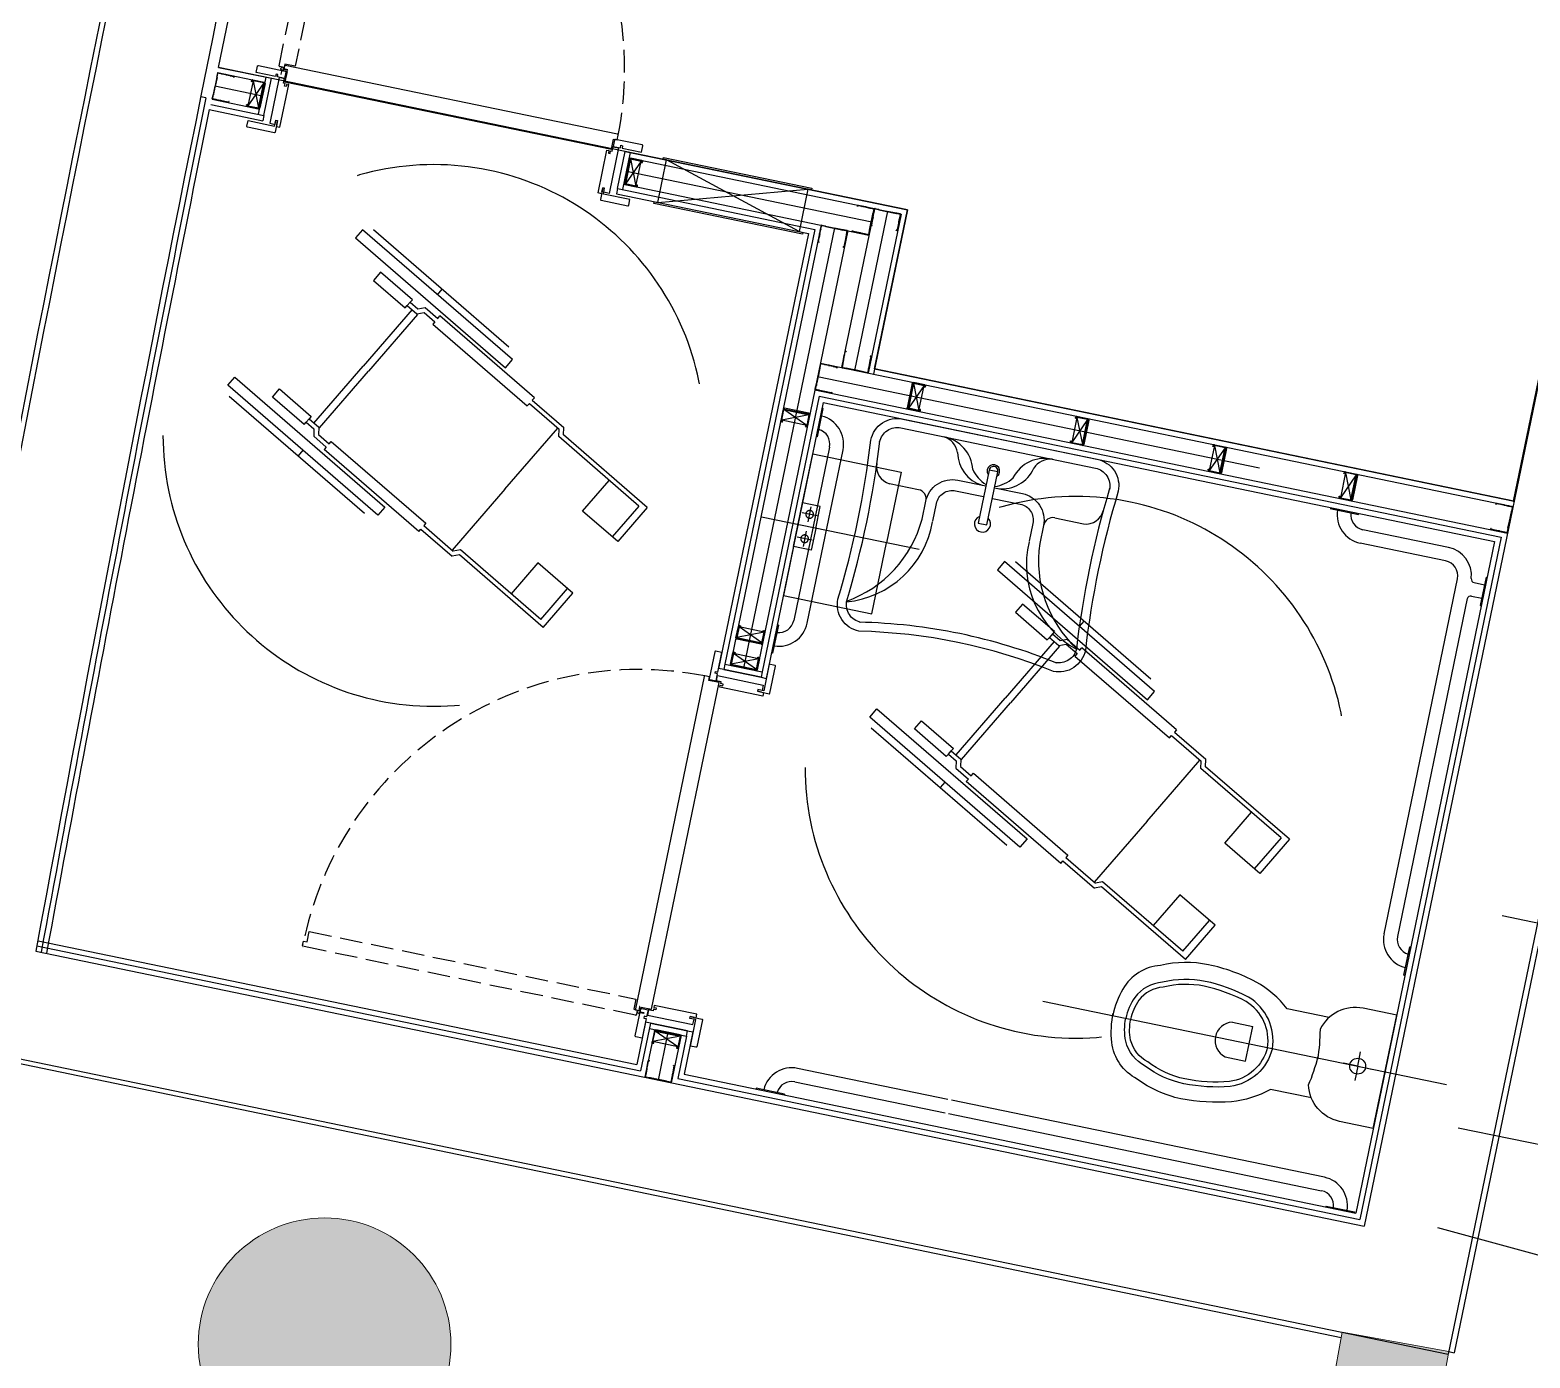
# Model space of a CAD drawing. Header units: centimetres. Extents: x 139057 to 200038, y 34824 to 80516.
# Drawn here: x 171740.8 to 172156.4, y 65912.9 to 66280.7 of the extents above; entities that cross this region are included whole.
import ezdxf

# ---------------------------------------------------------------- set-up
doc = ezdxf.new("R2010")
doc.units = ezdxf.units.CM
doc.header["$LTSCALE"] = 100
for name, pattern in [('DASHDOT', [2.35, 1.25, -0.5, 0.1, -0.5]), ('HIDDEN', [0.5, 0.25, -0.25]), ('HIDDEN2', [0.175, 0.125, -0.05]), ('HIDDENX2', [19.05, 12.7, -6.35])]:
    doc.linetypes.add(name, pattern=pattern)
doc.layers.get('0').update_dxf_attribs({"lineweight": 0})
for name, color, linetype in [('0.05', 57, 'Continuous'), ('A-20-VVF-REI120', 10, 'HIDDENX2'), ('A-FIN-INT', 8, 'Continuous'), ('A-FIN-LEGNO', 26, 'Continuous'), ('A-FIN-PIASTR-F01', 13, 'Continuous'), ('A-MCLS5-30', 2, 'Continuous'), ('A-MCTG3-9', 1, 'Continuous'), ('A-MONTANTI CARTONGESSO', 251, 'Continuous'), ('A-PAV-PIASTR', 13, 'Continuous'), ('A-PORTE LEGNO', 1, 'Continuous'), ('A-SANITARI', 6, 'Continuous'), ('A-TRACCIAMENTO CARTONGESSI', 10, 'HIDDEN')]:
    doc.layers.add(name, color=color, linetype=linetype)
doc.layers.add('410_STRUTTURE_001-AM_0', color=7, linetype='Continuous', lineweight=0)
doc.layers.add('A-FIN-CTG-LASTRA IDRO', color=7, linetype='Continuous', true_color=0x48a43f)

# ---------------------------------------------------------------- blocks, each defined once
blk = doc.blocks.new('A$C20E745D7-flat-1')
at = {"layer": 'A-PORTE LEGNO'}
for p, q in [((-148.2, 963.9), (-148.2, 963.9)), ((-128.2, 964.1), (-142.2, 964)), ((-141.3, 979), (-12.3, 979.9)), ((-141.2, 964), (-141.3, 979)), ((-128.2, 959.6), (-128.2, 964.1)), ((-121.2, 959.6), (-128.2, 959.6)), ((-121.1, 954.6), (-121.2, 959.6)), ((-12.2, 964.9), (-24.2, 964.8)), ((-24.2, 964.8), (-24.2, 959.8)), ((-24.2, 959.8), (-7.2, 960)), ((-12.3, 979.9), (-12.2, 964.9)), ((-7.2, 960), (-7.1, 950)), ((-128.1, 949.1), (-128.1, 954.6)), ((-128.1, 954.6), (-121.1, 954.6)), ((-7.1, 950), (-128.1, 949.1)), ((-0.4, 50), (-121.4, 49.1)), ((-121.4, 49.1), (-121.3, 43.6)), ((-121.3, 43.6), (-114.3, 43.6)), ((-114.3, 43.6), (-114.3, 38.6)), ((-0.3, 40), (-0.4, 50)), ((-159.4, 37.6), (-159.4, 37.6)), ((-121.3, 34.1), (-135.3, 34)), ((-134.3, 34), (-134.1, 19)), ((-134.1, 19), (-5.1, 20)), ((-114.3, 38.6), (-121.3, 38.6)), ((-121.3, 38.6), (-121.3, 34.1)), ((-17.3, 39.9), (-0.3, 40)), ((-17.3, 34.9), (-17.3, 39.9)), ((-5.3, 35), (-17.3, 34.9)), ((-5.1, 20), (-5.3, 35))]:
    blk.add_line(p, q, dxfattribs=at)
for points in [[(-142.8, 1044), (-160.8, 1043.8, 0.414214), (-162.8, 1041.8), (-162.2, 965.8, 0.414214), (-160.2, 963.8), (-142.2, 964), (-142.4, 984), (-149.4, 983.9), (-149.4, 988.9), (-142.4, 989)], [(-126.3, 37.1), (-133.2, 961), (-162.3, 960.8), (-162.4, 970.8), (-175.3, 970.7, 0.414214), (-177.3, 968.7), (-170.2, 28.7, 0.414214), (-168.2, 26.7), (-155.3, 26.8), (-155.4, 36.8), (-126.3, 37.1)], [(-159.4, 37.6), (-160.4, 37.6), (-160.3, 26.3, -0.035862), (-159.3, 26.3)], [(-144.5, 22), (-144.5, 23), (-155.8, 22.9, -0.035862), (-155.8, 21.9)], [(-134.7, -46), (-152.7, -46.1, -0.414214), (-154.7, -44.2), (-155.2, 31.8, -0.414214), (-153.3, 33.9), (-135.3, 34), (-135.1, 14), (-142.1, 13.9), (-142.1, 8.9), (-135.1, 9)]]:
    blk.add_lwpolyline(points, format="xyb", close=True, dxfattribs=at)
for points in [[(-12.2, 959.9), (-24.2, 959.8), (8.8, 960.1, 0.414214), (10.8, 962.1), (10.2, 1038.1, 0.414214), (8.2, 1040.1), (-7.8, 1040), (-7.2, 965), (-24.2, 964.8)], [(-5.3, 40), (-17.3, 39.9), (15.7, 40.1, -0.414214), (17.7, 38.1), (18.3, -37.9, -0.414214), (16.3, -39.9), (0.3, -40), (-0.3, 35), (-17.3, 34.9)]]:
    blk.add_lwpolyline(points, format="xyb", dxfattribs=at)
at = {"layer": 'A-PORTE LEGNO', "linetype": 'HIDDEN2', "ltscale": 5}
blk.add_lwpolyline([(-164.3, 26.8), (-164.2, 14, -0.414214), (-166.2, 11.9), (-1106.2, 4.9, -0.414214), (-1108.2, 6.9), (-1108.3, 19.8), (-1098.3, 19.8), (-1098.5, 49), (-174.5, 55.9), (-174.3, 26.8)], format="xyb", close=True, dxfattribs=at)
at = {"layer": 'A-PORTE LEGNO'}
blk.add_circle((-159.8, 22.4), 4, dxfattribs=at)
at = {"layer": 'A-PORTE LEGNO', "linetype": 'HIDDEN2', "ltscale": 5}
blk.add_arc((-159.8, 22.4), 948.5, 90.9341, 180.9362, dxfattribs=at)
blk = doc.blocks.new('hand')
at = {"layer": 'A-SANITARI', "color": 8}
for p, q in [((-5.32, 62.21), (-16.48, 56.48)), ((-5.51, 59.86), (-15.56, 54.7)), ((-5.51, 59.86), (7.9, 33.72)), ((-5.32, 62.21), (8.69, 34.89)), ((-16.48, 56.48), (-10.6, 45.04)), ((-10.6, 45.04), (-0.55, 50.2)), ((-44.48, 42.11), (-33.33, 47.83)), ((-42.47, 40.9), (-32.42, 46.05)), ((-33.33, 47.83), (-27.46, 36.39)), ((-44.48, 42.11), (-30.46, 14.8)), ((-42.47, 40.9), (-29.05, 14.75)), ((-27.46, 36.39), (-37.51, 31.23)), ((7.9, 33.72), (9.91, 33.31)), ((8.69, 34.89), (10.7, 34.48)), ((14.87, 23.66), (9.91, 33.31)), ((15.97, 24.22), (10.7, 34.48)), ((-9.78, 22.7), (10.11, 32.91)), ((-9.78, 22.7), (-29.68, 12.49)), ((14.08, 23.25), (14.87, 23.66)), ((29.89, -7.55), (14.08, 23.25)), ((16.75, 24.62), (15.97, 24.22)), ((16.75, 24.62), (32.56, -6.18)), ((-30.46, 14.8), (-31.3, 12.93)), ((-26.03, 2.67), (-31.3, 12.93)), ((-29.05, 14.75), (-29.88, 12.88)), ((-24.93, 3.23), (-29.88, 12.88)), ((22.9, 14.87), (25.57, 16.24)), ((48.01, -34.06), (22.9, 14.87)), ((25.57, 16.24), (50.68, -32.69)), ((51.43, -29.77), (28.77, 14.37)), ((-26.82, 2.26), (-26.03, 2.67)), ((-26.82, 2.26), (-11.01, -28.54)), ((-24.15, 3.63), (-24.93, 3.23)), ((-8.34, -27.17), (-24.15, 3.63)), ((30.67, -7.14), (29.89, -7.55)), ((32.47, -10.65), (30.67, -7.14)), ((31.77, -6.58), (32.56, -6.18)), ((33.89, -10.69), (31.77, -6.58)), ((38.12, -8.23), (39.9, -7.31)), ((-22.48, -8.42), (-25.14, -9.79)), ((-25.14, -9.79), (-0.03, -58.72)), ((2.64, -57.35), (-22.48, -8.42)), ((31.52, -12.3), (13.05, -21.78)), ((31.64, -12.52), (32.47, -10.65)), ((33.05, -12.56), (33.89, -10.69)), ((-2.84, -57.62), (-25.49, -13.48)), ((32.44, -14.08), (13.96, -23.56)), ((33.24, -15.64), (31.64, -12.52)), ((32.45, -16.04), (33.24, -15.64)), ((37.77, -26.41), (32.45, -16.04)), ((34.34, -15.07), (33.05, -12.56)), ((34.34, -15.07), (33.24, -15.64)), ((35.12, -14.67), (34.34, -15.07)), ((35.12, -14.67), (40.44, -25.04)), ((-5.43, -31.27), (13.05, -21.78)), ((-4.52, -33.05), (13.96, -23.56)), ((-10.22, -28.13), (-11.01, -28.54)), ((-8.11, -32.25), (-10.22, -28.13)), ((-9.12, -27.57), (-8.34, -27.17)), ((-7.32, -31.08), (-9.12, -27.57)), ((40.44, -25.04), (37.77, -26.41)), ((-6.1, -32.66), (-8.11, -32.25)), ((-5.32, -31.49), (-7.32, -31.08)), ((-4.82, -35.17), (-6.1, -32.66)), ((-3.72, -34.6), (-5.32, -31.49)), ((50.68, -32.69), (48.01, -34.06)), ((-12.59, -34.25), (-14.37, -35.17)), ((-5.6, -35.57), (-4.82, -35.17)), ((-5.6, -35.57), (-0.28, -45.94)), ((-4.82, -35.17), (-3.72, -34.6)), ((-2.93, -34.2), (-3.72, -34.6)), ((2.39, -44.57), (-2.93, -34.2)), ((-0.28, -45.94), (2.39, -44.57)), ((-0.03, -58.72), (2.64, -57.35))]:
    blk.add_line(p, q, dxfattribs=at)
at = {"layer": 'A-SANITARI', "color": 8, "linetype": 'HIDDEN', "ltscale": 5}
blk.add_circle((0, 0), 75, dxfattribs=at)
blk = doc.blocks.new('montante da 75')
h = blk.add_hatch()
h.set_pattern_fill('ANSI31', color=256, scale=0.1, style=0)
edge = h.paths.add_edge_path()
edge.add_line((33.6, -10.5), (33.6, -20.4))
edge.add_arc((33, -20.4), 0.6, -90, 0, ccw=False)
edge.add_line((33, -21), (22.8, -21))
edge.add_arc((22.9, -20), 1.02, 231.8145, 266.6925, ccw=False)
edge.add_arc((21.5, -21.7), 1.2, 51.8145, 64.378)
edge.add_arc((15.6, -34), 14.8, 64.378, 65.8371)
edge.add_arc((21.1, -22.2), 1.76, 71.6537, 86.6661)
edge.add_line((21.2, -20.4), (-2.8, -20.4))
edge.add_line((-2.8, -20.4), (-26.8, -20.4))
edge.add_arc((-26.7, -22.2), 1.76, 93.3339, 108.3463)
edge.add_arc((-21.2, -34), 14.8, 114.1629, 115.622)
edge.add_arc((-27.1, -21.7), 1.2, 115.622, 128.1855)
edge.add_arc((-28.5, -20), 1.02, 273.3075, 308.1855, ccw=False)
edge.add_line((-28.4, -21), (-38.6, -21))
edge.add_arc((-38.6, -20.4), 0.6, 180, 270, ccw=False)
edge.add_line((-39.2, -20.4), (-39.2, -10.5))
edge.add_arc((-39.8, -10.5), 0.6, 0, 37.2579)
edge.add_arc((-38.8, -9.8), 0.625, 142.7421, 217.2579, ccw=False)
edge.add_arc((-39.8, -9), 0.6, 322.7421, 360)
edge.add_line((-39.2, -9), (-39.2, 1.2))
edge.add_arc((-39.8, 1.2), 0.6, 0, 37.2579)
edge.add_arc((-38.8, 2), 0.625, 142.7421, 217.2579, ccw=False)
edge.add_arc((-39.8, 2.7), 0.6, 322.7421, 360)
edge.add_line((-39.2, 2.7), (-39.2, 13))
edge.add_arc((-39.8, 13), 0.6, 0, 37.2579)
edge.add_arc((-38.8, 13.7), 0.625, 142.7421, 217.2579, ccw=False)
edge.add_arc((-39.8, 14.5), 0.6, 322.7421, 360)
edge.add_line((-39.2, 14.5), (-39.2, 24.3))
edge.add_arc((-38.6, 24.3), 0.6, 90, 180, ccw=False)
edge.add_line((-38.6, 24.9), (-36.8, 24.9))
edge.add_line((-36.8, 24.9), (-36.8, 25.5))
edge.add_line((-36.8, 25.5), (-38.6, 25.5))
edge.add_arc((-38.6, 24.3), 1.2, 90, 180)
edge.add_line((-39.8, 24.3), (-39.8, 14.5))
edge.add_arc((-40.4, 14.5), 0.6, 322.7421, 360, ccw=False)
edge.add_arc((-39.4, 13.7), 0.625, 142.7421, 217.2579)
edge.add_arc((-40.4, 13), 0.6, 0, 37.2579, ccw=False)
edge.add_line((-39.8, 13), (-39.8, 2.7))
edge.add_arc((-40.4, 2.7), 0.6, 322.7421, 360, ccw=False)
edge.add_arc((-39.4, 2), 0.625, 142.7421, 217.2579)
edge.add_arc((-40.4, 1.2), 0.6, 0, 37.2579, ccw=False)
edge.add_line((-39.8, 1.2), (-39.8, -9))
edge.add_arc((-40.4, -9), 0.6, 322.7421, 360, ccw=False)
edge.add_arc((-39.4, -9.8), 0.625, 142.7421, 217.2579)
edge.add_arc((-40.4, -10.5), 0.6, 0, 37.2579, ccw=False)
edge.add_line((-39.8, -10.5), (-39.8, -20.3))
edge.add_arc((-38.6, -20.3), 1.2, 180, 270)
edge.add_line((-38.6, -21.5), (-28.4, -21.5))
edge.add_arc((-28.4, -20.3), 1.2, 270, 311.4096)
edge.add_arc((-26.8, -22.1), 1.2, 90, 131.4096, ccw=False)
edge.add_line((-26.8, -20.9), (-2.8, -20.9))
edge.add_line((-2.8, -20.9), (21.2, -20.9))
edge.add_arc((21.2, -22.1), 1.2, 48.5904, 90, ccw=False)
edge.add_arc((22.8, -20.3), 1.2, 228.5904, 270)
edge.add_line((22.8, -21.5), (33, -21.5))
edge.add_arc((33, -20.3), 1.2, 270, 360)
edge.add_line((34.2, -20.3), (34.2, -10.5))
edge.add_arc((34.8, -10.5), 0.6, 142.7421, 180, ccw=False)
edge.add_arc((33.8, -9.8), 0.625, 322.7421, 397.2579)
edge.add_arc((34.8, -9), 0.6, 180, 217.2579, ccw=False)
edge.add_line((34.2, -9), (34.2, 1.2))
edge.add_arc((34.8, 1.2), 0.6, 142.7421, 180, ccw=False)
edge.add_arc((33.8, 2), 0.625, 322.7421, 397.2579)
edge.add_arc((34.8, 2.7), 0.6, 180, 217.2579, ccw=False)
edge.add_line((34.2, 2.7), (34.2, 13))
edge.add_arc((34.8, 13), 0.6, 142.7421, 180, ccw=False)
edge.add_arc((33.8, 13.7), 0.625, 322.7421, 397.2579)
edge.add_arc((34.8, 14.5), 0.6, 180, 217.2579, ccw=False)
edge.add_line((34.2, 14.5), (34.2, 24.3))
edge.add_arc((33, 24.3), 1.2, 360, 450)
edge.add_line((33, 25.5), (31.2, 25.5))
edge.add_line((31.2, 25.5), (31.2, 24.9))
edge.add_line((31.2, 24.9), (33, 24.9))
edge.add_arc((33, 24.3), 0.6, 0, 90, ccw=False)
edge.add_line((33.6, 24.3), (33.6, 14.5))
edge.add_arc((34.2, 14.5), 0.6, 180, 217.2579)
edge.add_arc((33.2, 13.7), 0.625, -37.2579, 37.2579, ccw=False)
edge.add_arc((34.2, 13), 0.6, 142.7421, 180)
edge.add_line((33.6, 13), (33.6, 2.7))
edge.add_arc((34.2, 2.7), 0.6, 180, 217.2579)
edge.add_arc((33.2, 2), 0.625, -37.2579, 37.2579, ccw=False)
edge.add_arc((34.2, 1.2), 0.6, 142.7421, 180)
edge.add_line((33.6, 1.2), (33.6, -9))
edge.add_arc((34.2, -9), 0.6, 180, 217.2579)
edge.add_arc((33.2, -9.8), 0.625, -37.2579, 37.2579, ccw=False)
edge.add_arc((34.2, -10.5), 0.6, 142.7421, 180)
for p, q in [((-39.8, 14.5), (-39.8, 24.3)), ((-39.8, 2.7), (-39.8, 13)), ((-39.8, 1.2), (-39.8, -9)), ((-39.2, 14.5), (-39.2, 24.3)), ((-39.2, 2.7), (-39.2, 13)), ((-39.2, 1.2), (-39.2, -9)), ((-38.6, 25.5), (-36.8, 25.5)), ((-38.6, 24.9), (-36.8, 24.9)), ((-36.8, 25.5), (-36.8, 24.9)), ((33, 25.5), (31.2, 25.5)), ((31.2, 25.5), (31.2, 24.9)), ((33, 24.9), (31.2, 24.9)), ((33.6, 14.5), (33.6, 24.3)), ((33.6, 2.7), (33.6, 13)), ((33.6, 1.2), (33.6, -9)), ((34.2, 14.5), (34.2, 24.3)), ((34.2, 2.7), (34.2, 13)), ((34.2, 1.2), (34.2, -9)), ((-39.8, -10.5), (-39.8, -20.3)), ((-39.2, -10.5), (-39.2, -20.4)), ((-38.6, -21), (-28.4, -21)), ((-38.6, -21.5), (-28.4, -21.5)), ((-26.8, -20.4), (-2.8, -20.4)), ((-26.8, -20.9), (-2.8, -20.9)), ((21.2, -20.4), (-2.8, -20.4)), ((21.2, -20.9), (-2.8, -20.9)), ((33, -21), (22.8, -21)), ((33, -21.5), (22.8, -21.5)), ((33.6, -10.5), (33.6, -20.4)), ((34.2, -10.5), (34.2, -20.3))]:
    blk.add_line(p, q)
for centre, radius, start, end in [((-39.4, 13.7), 0.625, 142.7421, 217.2579), ((-39.4, 2), 0.625, 142.7421, 217.2579), ((-40.4, 14.5), 0.6, 322.7421, 360), ((-40.4, 13), 0.6, 0, 37.2579), ((-40.4, 2.7), 0.6, 322.7421, 360), ((-40.4, 1.2), 0.6, 0, 37.2579), ((-38.6, 24.3), 1.2, 90, 180), ((-38.8, 13.7), 0.625, 142.7421, 217.2579), ((-38.8, 2), 0.625, 142.7421, 217.2579), ((-39.8, 14.5), 0.6, 322.7421, 360), ((-39.8, 13), 0.6, 0, 37.2579), ((-39.8, 2.7), 0.6, 322.7421, 360), ((-39.8, 1.2), 0.6, 0, 37.2579), ((-38.6, 24.3), 0.6, 90, 180), ((33, 24.3), 1.2, 360, 90), ((33, 24.3), 0.6, 360, 90), ((34.2, 14.5), 0.6, 180, 217.2579), ((34.2, 13), 0.6, 142.7421, 180), ((34.2, 2.7), 0.6, 180, 217.2579), ((34.2, 1.2), 0.6, 142.7421, 180), ((33.2, 13.7), 0.625, 322.7421, 37.2579), ((33.2, 2), 0.625, 322.7421, 37.2579), ((34.8, 14.5), 0.6, 180, 217.2579), ((34.8, 13), 0.6, 142.7421, 180), ((34.8, 2.7), 0.6, 180, 217.2579), ((34.8, 1.2), 0.6, 142.7421, 180), ((33.8, 13.7), 0.625, 322.7421, 37.2579), ((33.8, 2), 0.625, 322.7421, 37.2579), ((-39.4, -9.8), 0.625, 142.7421, 217.2579), ((-40.4, -9), 0.6, 322.7421, 360), ((-40.4, -10.5), 0.6, 0, 37.2579), ((-38.6, -20.3), 1.2, 180, 270), ((-38.8, -9.8), 0.625, 142.7421, 217.2579), ((-39.8, -9), 0.6, 322.7421, 360), ((-39.8, -10.5), 0.6, 0, 37.2579), ((-38.6, -20.4), 0.6, 180, 270), ((-28.5, -20), 1.02, 273.3075, 308.1855), ((-28.4, -20.3), 1.2, 270, 311.4096), ((-27.1, -21.7), 1.2, 115.622, 128.1855), ((-21.2, -34), 14.8, 114.1629, 115.622), ((-26.8, -22.1), 1.2, 90, 131.4096), ((-26.7, -22.2), 1.76, 93.3339, 108.3463), ((21.1, -22.2), 1.76, 71.6537, 86.6661), ((21.2, -22.1), 1.2, 48.5904, 90), ((15.6, -34), 14.8, 64.378, 65.8371), ((21.5, -21.7), 1.2, 51.8145, 64.378), ((22.8, -20.3), 1.2, 228.5904, 270), ((22.9, -20), 1.02, 231.8145, 266.6925), ((33, -20.3), 1.2, 270, 0), ((33, -20.4), 0.6, 270, 0), ((34.2, -9), 0.6, 180, 217.2579), ((34.2, -10.5), 0.6, 142.7421, 180), ((33.2, -9.8), 0.625, 322.7421, 37.2579), ((34.8, -9), 0.6, 180, 217.2579), ((34.8, -10.5), 0.6, 142.7421, 180), ((33.8, -9.8), 0.625, 322.7421, 37.2579)]:
    blk.add_arc(centre, radius, start, end)
blk = doc.blocks.new('FLPL-C-P2$0$SINK-PLAN')
for points in [[(2398.2, 258.5, -0.414214), (2473.2, 333.5), (3023.2, 333.5, -0.414214), (3098.2, 258.5)], [(2423.2, 258.5, -0.414214), (2473.2, 308.5), (3023.2, 308.5, -0.414214), (3073.2, 258.5, -0.414214)], [(2640.5, 273.6), (2640.5, 273.6, 0.32999), (2725.3, 198.6), (2735.7, 198.6)], [(2760.7, 198.6), (2771.1, 198.6, 0.329176), (2856, 273.6), (2856, 273.6)], [(2691.2, 235.9, 0.140516), (2735.7, 202.5, 0.140516)], [(2760.7, 202, 0.157426), (2805.2, 235.9)], [(2581.7, 73), (2581.7, 123.6, -0.414214), (2656.7, 198.6), (2735.7, 198.6)], [(2611.7, 73), (2611.7, 123.6, -0.414214), (2656.7, 168.6), (2735.7, 168.6)], [(2760.7, 198.6), (2839.7, 198.6, -0.414214), (2914.7, 123.6), (2914.7, 73)], [(2760.7, 168.6), (2839.7, 168.6, -0.414214), (2884.7, 123.6), (2884.7, 73)], [(2473.2, -266.5, -0.414214), (2398.2, -191.5)], [(2473.2, -241.5, -0.414214), (2423.2, -191.5, -0.414214)], [(3098.2, -191.5, -0.414214), (3023.2, -266.5)], [(3073.2, -191.5, -0.414214), (3023.2, -241.5, -0.414214)]]:
    blk.add_lwpolyline(points, format="xyb")
blk.add_lwpolyline([(2735.7, 243.5), (2735.7, 93.5), (2760.7, 93.5), (2760.7, 243.5)], close=True)
for points in [[(2555.7, 150.6), (2473.9, 150.6)], [(2940.7, 150.6), (3022.6, 150.6)]]:
    blk.add_lwpolyline(points)
for centre, radius, start, end in [((2596.1, 209.9), 98.7, 15.2975, 90.904), ((2589.9, 254.8), 53.9, 20.4118, 85.1109), ((2900.3, 209.9), 98.7, 89.096, 164.7025), ((2906.5, 254.8), 53.9, 94.8891, 159.5882), ((-128, 33.5), 2536.2, 354.9104, 5.0896), ((-128, 33.5), 2561.2, 354.9104, 5.0896), ((2748.2, 243.5), 17.5, 315.5847, 224.4153), ((2748.2, 243.5), 12.5, 359.9968, 180), ((5624.5, 33.5), 2561.3, 174.9104, 185.0896), ((5624.5, 33.5), 2536.3, 174.9104, 185.0896), ((2477.3, 199.8), 49.4, 181.0222, 266.0294), ((3019.1, 199.8), 49.4, 273.9706, 358.9778), ((2556.1, 125), 25.7, 356.9767, 90.7288), ((2940.4, 125), 25.7, 89.2712, 183.0233), ((2748.2, 93.5), 22.5, 123.749, 56.251), ((2342.9, 63), 268.9, 287.3598, 1.7956), ((2252.3, 90.6), 329.8, 301.2033, 356.9322), ((3153.5, 63), 268.9, 178.2044, 252.6402), ((3244.1, 90.6), 329.8, 183.0678, 238.7967), ((2748.2, -1766.5), 1550, 79.6111, 100.3889), ((2748.2, -1766.5), 1525, 79.6111, 100.3889)]:
    blk.add_arc(centre, radius, start, end)
blk = doc.blocks.new('new block$0$vaso atlantis dis')
at = {"linetype": 'HIDDEN', "ltscale": 5}
blk.add_line((0, 95.08), (0, -17.09), dxfattribs=at)
for q in [(0, 11.55), (-3.95, 7.6), (3.95, 7.6), (0, 3.65)]:
    blk.add_line((0, 7.6), q)
for points in [[(-11.02, 18.17), (-11.02, 29.59, -0.10327), (-16.42, 39.3, -0.069671), (-18.42, 52.93, -0.106872), (-15.59, 65.69, -0.24776), (-7.21, 74.43, -0.082773), (0.71, 75.65)], [(11.42, 17.89), (11.42, 29.59, 0.10327), (16.83, 39.3, 0.069671), (18.82, 52.93, 0.106872), (16, 65.69, 0.24776), (7.62, 74.43, 0.079609), (0, 75.65)], [(0, 31.3, -0.307454), (-12.45, 40.5, -0.069331), (-14.26, 52.93, -0.109835), (-11.67, 64.26, -0.212601), (-6.12, 70.78, -0.102105), (0, 72.03)], [(0.05, 32.65, -0.306667), (-11.16, 40.92, -0.069071), (-12.91, 52.93, -0.110832), (-10.41, 63.78, -0.214777), (-5.56, 69.55, -0.101598), (0, 70.68, -0.101598)], [(-0.12, 32.65, 0.306667), (11.1, 40.92, 0.069071), (12.85, 52.93, 0.110832), (10.35, 63.78, 0.214777), (5.5, 69.55, 0.101598), (-0.06, 70.68, 0.101598)], [(-0.06, 31.3, 0.307454), (12.38, 40.5, 0.069331), (14.2, 52.93, 0.109835), (11.61, 64.26, 0.212601), (6.06, 70.78, 0.102105), (-0.06, 72.03)], [(-15.72, 0), (-15.72, 9.36, -0.343203), (-7.71, 19.65, 0.03937), (0.3, 18.69, -0.778051)], [(15.72, 0), (15.72, 9.36, 0.343203), (7.71, 19.65, -0.03937), (-0.3, 18.69, 0.778051)]]:
    blk.add_lwpolyline(points, format="xyb")
for points in [[(-4.84, 43.43), (-4.84, 37.73)], [(4.84, 43.43), (4.84, 37.73)], [(-4.84, 37.73), (4.84, 37.73)], [(-15.72, 0), (15.72, 0)]]:
    blk.add_lwpolyline(points)
blk.add_circle((0, 7.6), 2.17)
blk.add_arc((0, 42.12), 5.01, 15.2296, 164.7704)
blk = doc.blocks.new('AWP0BTYP$0$METAL STUD')
for p, q in [((7600.5, 722.1), (7600.5, 724.5)), ((7600.5, 722.1), (7600.5, 724.5)), ((7602.5, 722.1), (7600.5, 722.1)), ((7602.5, 723.5), (7602.5, 722.1)), ((7603.5, 727.5), (7635.5, 727.5)), ((7634.5, 725.5), (7604.5, 725.5)), ((7636.5, 656.5), (7636.5, 723.5)), ((7638.5, 724.5), (7638.5, 655.5)), ((7600.5, 655.5), (7600.5, 658)), ((7600.5, 655.5), (7600.5, 658)), ((7600.5, 658), (7602.5, 658)), ((7602.5, 658), (7602.5, 656.5)), ((7635.5, 652.5), (7603.5, 652.5)), ((7604.5, 654.5), (7634.5, 654.5))]:
    blk.add_line(p, q)
for centre, radius, start, end in [((7603.5, 724.5), 3, 90, 180), ((7604.5, 723.5), 2, 90, 180), ((7634.5, 723.5), 2, 0, 90), ((7635.5, 724.5), 3, 0, 90), ((7603.5, 655.5), 3, 180, 270), ((7604.5, 656.5), 2, 180, 270), ((7634.5, 656.5), 2, 270, 0), ((7635.5, 655.5), 3, 270, 0)]:
    blk.add_arc(centre, radius, start, end)
blk = doc.blocks.new('boiler')
at = {"layer": 'A-SANITARI', "linetype": 'HIDDEN', "ltscale": 10}
for p, q in [((-25.5, 13), (-25.5, 56)), ((0, -61.8), (0, 61.8)), ((-47, 34.5), (-4, 34.5)), ((-47, -34.5), (-4, -34.5)), ((-25.5, -13), (-25.5, -56))]:
    blk.add_line(p, q, dxfattribs=at)
at = {"layer": 'A-SANITARI', "linetype": 'DASHDOT', "ltscale": 5}
blk.add_line((-342, 0), (103.8, 0), dxfattribs=at)
at = {"layer": 'A-SANITARI', "linetype": 'HIDDEN', "ltscale": 10}
for points in [[(0, 200), (-250, 200), (-250, 0)], [(-50, 0), (-50, 61.8), (0, 61.8), (0, 200)], [(0, -200), (-250, -200), (-250, 0)], [(-50, 0), (-50, -61.8), (0, -61.8), (0, -200)]]:
    blk.add_lwpolyline(points, dxfattribs=at)
for centre in [(-25.5, 34.5), (-25.5, -34.5)]:
    blk.add_circle(centre, 10.6, dxfattribs=at)

msp = doc.modelspace()

# ---------------------------------------------------------------- hatches: boundary and pattern name
at = {"layer": '410_STRUTTURE_001-AM_0'}
h = msp.add_hatch(color=256, dxfattribs=at)
h.paths.add_polyline_path([(170548.4, 67942.09), (170562.59, 67995.23), (170615.73, 67981.04), (170601.54, 67927.91)])
h.paths.add_polyline_path([(170478.06, 67321.22), (170492.25, 67374.36), (170545.39, 67360.17), (170531.2, 67307.03)])
h.paths.add_polyline_path([(170681.5, 67906.56), (170695.69, 67959.7), (170748.83, 67945.51), (170734.64, 67892.37)])
h.paths.add_polyline_path([(170352.07, 66791.64), (170366.26, 66844.78), (170313.12, 66858.97), (170298.93, 66805.83)])
h.paths.add_polyline_path([(170851.96, 66320.83), (170866.15, 66373.97), (170813.01, 66388.16), (170798.82, 66335.02)])
h.paths.add_polyline_path([(170233.98, 66560.95), (170246.88, 66609.26), (170198.57, 66622.15), (170185.68, 66573.85)])
h.paths.add_polyline_path([(170027.62, 65788.02), (170040.51, 65836.33), (169992.21, 65849.23), (169979.31, 65800.92)])
h.paths.add_polyline_path([(170330.97, 64078.41), (170345.15, 64131.55), (170292.01, 64145.74), (170277.83, 64092.6)])
h.paths.add_polyline_path([(169939.98, 65442.19), (169954.17, 65495.33), (169901.03, 65509.52), (169886.84, 65456.38)])
h.paths.add_polyline_path([(169827.92, 64813.92), (169842.11, 64867.06), (169788.97, 64881.25), (169774.78, 64828.11)])
h.paths.add_polyline_path([(169725.81, 64239.98), (169740, 64293.12), (169686.86, 64307.31), (169672.67, 64254.17)])
h.paths.add_polyline_path([(169710.85, 64183.95), (169671.88, 64251.39), (169671.9, 64251.27), (169657.71, 64198.14)])
h.paths.add_polyline_path([(170743.47, 65596.89), (170756.37, 65645.2), (170804.68, 65632.3), (170791.78, 65584)])
h.paths.add_polyline_path([(170638.14, 64065.88), (170640.39, 64120.83), (170585.43, 64123.08), (170583.18, 64068.12)])
h.paths.add_polyline_path([(170461.55, 64510.93), (170475.74, 64564.07), (170422.6, 64578.26), (170408.41, 64525.12)])
h.paths.add_polyline_path([(170685.06, 64781.88), (170699.25, 64835.02), (170646.11, 64849.2), (170631.92, 64796.07)])
h.paths.add_polyline_path([(170598.64, 64965.03), (170612.83, 65018.17), (170559.69, 65032.36), (170545.5, 64979.22)])
h.paths.add_polyline_path([(170580.81, 64010.17), (170583.06, 64065.13), (170638.02, 64062.88), (170635.77, 64007.92)])
h.paths.add_polyline_path([(170316.25, 64022.31), (170330.44, 64075.45), (170276.94, 64088.27), (170263.11, 64036.5)])
h.paths.add_polyline_path([(169617.52, 63634.29), (169631.71, 63687.42), (169578.57, 63701.61), (169564.38, 63648.47)])
h.paths.add_polyline_path([(169824.35, 62530.2), (169837.25, 62578.51), (169788.94, 62591.41), (169776.04, 62543.1)])
h.paths.add_polyline_path([(169916.15, 62894.64), (169969.29, 62880.45), (169983.48, 62933.59), (169930.34, 62947.77)])
h.paths.add_polyline_path([(170613.45, 63425.44), (170626.34, 63473.75), (170578.04, 63486.65), (170565.14, 63438.34)])
h.paths.add_polyline_path([(170146.62, 63467.8), (170160.81, 63520.94), (170107.67, 63535.13), (170093.48, 63481.99)])
h.paths.add_polyline_path([(170608.87, 62320.74), (170621.77, 62369.04), (170573.46, 62381.94), (170560.56, 62333.63)])
h.paths.add_polyline_path([(171142.51, 67725.83), (171156.7, 67778.97), (171209.84, 67764.78), (171195.65, 67711.64)])
h.paths.add_polyline_path([(170970.67, 67030.42), (170984.86, 67083.56), (171038, 67069.37), (171023.81, 67016.24)])
edge = h.paths.add_edge_path()
edge.add_arc((171939.42, 66525.14), 35, 0, 360)
edge = h.paths.add_edge_path()
edge.add_arc((172083.76, 67125.68), 35, 0, 360)
h.paths.add_polyline_path([(172225.45, 66505.87), (172254.6, 66498.78), (172268.76, 66557.09), (172239.61, 66564.17)])
h.paths.add_polyline_path([(172393.47, 66998.03), (172432.26, 66988.26), (172464.03, 67114.32), (172425.24, 67124.09)], flags=17)
h.paths.add_polyline_path([(171987.79, 67119.56), (172000.66, 67167.87), (171952.35, 67180.75), (171939.47, 67132.44)])
h.paths.add_polyline_path([(171841.36, 66514.8), (171852.17, 66563.61), (171803.36, 66574.43), (171792.54, 66525.62)])
edge = h.paths.add_edge_path()
edge.add_arc((171822.44, 65916.7), 35, 0, 360)
edge = h.paths.add_edge_path()
edge.add_arc((172254.92, 67717.19), 35, 0, 360)
h.paths.add_polyline_path([(172225.45, 66505.87), (172254.6, 66498.78), (172268.76, 66557.09), (172239.61, 66564.17)])
h.paths.add_polyline_path([(172093.63, 65861.02), (172123.15, 65855.66), (172133.87, 65914.69), (172104.36, 65920.05)])
h.paths.add_polyline_path([(172393.47, 66998.03), (172432.26, 66988.26), (172464.03, 67114.32), (172425.24, 67124.09)])
h.paths.add_polyline_path([(172134.58, 67636.14), (172149.21, 67683.95), (172101.4, 67698.58), (172086.77, 67650.77)])
h.paths.add_polyline_path([(171720.26, 65902.16), (171728.99, 65951.39), (171679.76, 65960.12), (171671.02, 65910.89)])
edge = h.paths.add_edge_path()
edge.add_line((169725.04, 64237.09), (169671.88, 64251.39))
edge.add_line((169710.85, 64183.95), (169725.04, 64237.09))

# ---------------------------------------------------------------- linework, layer by layer
at = {"layer": '0.05'}
for p, q in [((172148.63, 66035.45, 0), (172339.6, 65995.98, 0)), ((172136.49, 65976.69, 0), (172299.18, 65943.06, 0))]:
    msp.add_line(p, q, dxfattribs=at)
at = {"layer": '0.05', "elevation": 0}
msp.add_lwpolyline([(172130.77, 65949.05), (172289.07, 65905.94, 1.064074), (172296.84, 65943.54)], format="xyb", dxfattribs=at)
at = {"layer": '410_STRUTTURE_001-AM_0', "elevation": 0}
msp.add_lwpolyline([(172093.63, 65861.02), (172123.15, 65855.66), (172133.87, 65914.69), (172104.36, 65920.05), (172093.63, 65861.02)], dxfattribs=at)
at = {"layer": '410_STRUTTURE_001-AM_0'}
msp.add_circle((171822.44, 65916.7, 0), 35, dxfattribs=at)
at = {"layer": 'A-20-VVF-REI120', "ltscale": 2.5}
for p, q in [((171953.91, 66224.86, 0), (171917.17, 66244.71, 0)), ((171914.74, 66232.96, 0), (171956.34, 66236.61, 0))]:
    msp.add_line(p, q, dxfattribs=at)
at = {"layer": 'A-20-VVF-REI120', "ltscale": 2.5, "elevation": 0}
msp.add_lwpolyline([(171954.79, 66224.17), (171913.66, 66232.67), (171913.76, 66233.16), (171914.74, 66232.96), (171917.17, 66244.71), (171916.19, 66244.91), (171916.29, 66245.4), (171957.42, 66236.9), (171957.32, 66236.41), (171956.34, 66236.61), (171953.91, 66224.86), (171954.89, 66224.66), (171954.79, 66224.17)], dxfattribs=at)
at = {"layer": 'A-FIN-CTG-LASTRA IDRO'}
for p, q in [((171959.43, 66179.3, 0), (171943.65, 66102.91, 0)), ((171959.43, 66179.3, 0), (172148.34, 66140.23, 0)), ((172148.34, 66140.23, 0), (172109.27, 65951.23, 0)), ((171922.7, 66002.06, 0), (171920.27, 65990.31, 0)), ((171920.27, 65990.31, 0), (172109.27, 65951.23, 0))]:
    msp.add_line(p, q, dxfattribs=at)
at = {"layer": 'A-FIN-INT'}
for p, q in [((172256.09, 66498.47, 0), (172135.34, 65914.34, 0)), ((171705.94, 66001.11, 0), (172104.09, 65918.6, 0)), ((172133.88, 65914.69, 0), (172135.34, 65914.34, 0))]:
    msp.add_line(p, q, dxfattribs=at)
at = {"layer": 'A-FIN-INT', "elevation": 0}
msp.add_lwpolyline([(171810.56, 66521.62, 0.009013), (171705.9, 66000.91)], format="xyb", dxfattribs=at)
at = {"layer": 'A-FIN-LEGNO'}
for p, q in [((171805.57, 66266.06, 0), (171801.18, 66259.72, 0)), ((171802.63, 66266.67, 0), (171804.11, 66259.11, 0)), ((171910.15, 66244.42, 0), (171905.76, 66238.08, 0)), ((171907.21, 66245.03, 0), (171908.7, 66237.47, 0)), ((171988.55, 66182.27, 0), (171984.16, 66175.93, 0)), ((171985.61, 66182.88, 0), (171987.09, 66175.32, 0)), ((171956.63, 66174.12, 0), (171949.07, 66172.64, 0)), ((171956.02, 66171.19, 0), (171949.68, 66175.58, 0)), ((172033.81, 66172.82, 0), (172029.42, 66166.48, 0)), ((172030.87, 66173.43, 0), (172032.36, 66165.87, 0)), ((172068.98, 66165.63, 0), (172070.47, 66158.06, 0)), ((172071.92, 66165.01, 0), (172067.53, 66158.68, 0)), ((172108.22, 66157.51, 0), (172103.83, 66151.17, 0)), ((172105.28, 66158.12, 0), (172106.76, 66150.56, 0)), ((171944.19, 66113.93, 0), (171936.63, 66112.44, 0)), ((171943.58, 66110.99, 0), (171937.24, 66115.38, 0)), ((171942.06, 66103.64, 0), (171935.72, 66108.03, 0)), ((171942.67, 66106.58, 0), (171935.11, 66105.09, 0)), ((171920.34, 65999.07, 0), (171914, 66003.46, 0)), ((171920.95, 66002.01, 0), (171913.39, 66000.53, 0))]:
    msp.add_line(p, q, dxfattribs=at)
at = {"layer": 'A-FIN-LEGNO', "elevation": 0}
for points in [[(171805.57, 66266.06), (171802.63, 66266.67), (171801.18, 66259.72), (171804.11, 66259.11)], [(171910.15, 66244.42), (171907.21, 66245.03), (171905.76, 66238.08), (171908.7, 66237.47)], [(171988.55, 66182.27), (171985.61, 66182.88), (171984.16, 66175.93), (171987.09, 66175.32)], [(171956.63, 66174.12), (171956.02, 66171.19), (171949.07, 66172.64), (171949.68, 66175.58)], [(172033.81, 66172.82), (172030.87, 66173.43), (172029.42, 66166.48), (172032.36, 66165.87)], [(172071.92, 66165.01), (172068.98, 66165.63), (172067.53, 66158.68), (172070.47, 66158.06)], [(172108.22, 66157.51), (172105.28, 66158.12), (172103.83, 66151.17), (172106.76, 66150.56)], [(171943.58, 66110.99), (171944.19, 66113.93), (171937.24, 66115.38), (171936.63, 66112.44)], [(171942.06, 66103.64), (171942.67, 66106.58), (171935.72, 66108.03), (171935.11, 66105.09)], [(171920.95, 66002.01), (171920.34, 65999.07), (171913.39, 66000.53), (171914, 66003.46)]]:
    msp.add_lwpolyline(points, close=True, dxfattribs=at)
at = {"layer": 'A-FIN-PIASTR-F01'}
for p, q in [((171790.46, 66258.66, 0), (171805.33, 66255.59, 0)), ((171805.64, 66257.05, 0), (171805.33, 66255.59, 0)), ((171903.56, 66236.8, 0), (171903.26, 66235.33, 0)), ((171903.26, 66235.33, 0), (171956.49, 66224.33, 0)), ((171956.49, 66224.33, 0), (171931.59, 66103.87, 0)), ((171960.6, 66177.52, 0), (171944.81, 66101.14, 0)), ((171960.6, 66177.52, 0), (172146.56, 66139.07, 0)), ((172146.56, 66139.07, 0), (172108.1, 65953, 0)), ((171933.06, 66103.57, 0), (171931.59, 66103.87, 0)), ((171943.34, 66101.44, 0), (171944.81, 66101.14, 0)), ((171743.05, 66028.49, 0), (171908.92, 65994.19, 0)), ((171911.35, 66005.94, 0), (171908.92, 65994.19, 0)), ((171912.72, 66005.66, 0), (171911.35, 66005.94, 0)), ((171923, 66003.53, 0), (171924.47, 66003.23, 0)), ((171924.47, 66003.23, 0), (171922.04, 65991.48, 0)), ((171922.04, 65991.48, 0), (172108.1, 65953, 0))]:
    msp.add_line(p, q, dxfattribs=at)
at = {"layer": 'A-FIN-PIASTR-F01', "elevation": 0}
msp.add_lwpolyline([(171790.46, 66258.66, 0.004047), (171745.4, 66025.01)], format="xyb", dxfattribs=at)
at = {"layer": 'A-MCLS5-30'}
for p, q in [((172225.45, 66505.86, 0), (172110.43, 65949.45, 0)), ((172254.62, 66498.78, 0), (172133.74, 65914, 0)), ((171742.45, 66025.56, 0), (172110.43, 65949.45, 0)), ((171707.64, 66002.08, 0), (172133.74, 65914, 0))]:
    msp.add_line(p, q, dxfattribs=at)
at = {"layer": 'A-MCLS5-30', "elevation": 0}
for points in [[(171812.03, 66521.3, 0.008988), (171707.64, 66002.08, 0.006681)], [(171841.32, 66514.81, 0.008488), (171742.45, 66025.56, 0.006182)]]:
    msp.add_lwpolyline(points, format="xyb", dxfattribs=at)
at = {"layer": 'A-MCTG3-9'}
for p, q in [((171793.07, 66270.37, 0), (171807.76, 66267.34, 0)), ((171792.77, 66268.91, 0), (171805.99, 66266.17, 0)), ((171804.17, 66257.36, 0), (171806.29, 66267.64, 0)), ((171805.64, 66257.05, 0), (171807.76, 66267.34, 0)), ((171791.25, 66261.56, 0), (171804.47, 66258.83, 0)), ((171790.95, 66260.09, 0), (171805.64, 66257.05, 0)), ((171903.56, 66236.8, 0), (171905.69, 66247.09, 0)), ((171905.03, 66236.5, 0), (171907.16, 66246.78, 0)), ((171905.69, 66247.09, 0), (171983.89, 66230.91, 0)), ((171906.86, 66245.31, 0), (171982.12, 66229.75, 0)), ((171903.56, 66236.8, 0), (171958.26, 66225.49, 0)), ((171905.34, 66237.97, 0), (171973.25, 66223.92, 0)), ((171974.77, 66231.27, 0), (171965.66, 66187.2, 0)), ((171982.12, 66229.75, 0), (171973.01, 66185.68, 0)), ((171983.89, 66230.91, 0), (171974.48, 66185.38, 0)), ((171958.26, 66225.49, 0), (171933.36, 66105.04, 0)), ((171960.03, 66226.66, 0), (171934.83, 66104.73, 0)), ((171967.38, 66225.14, 0), (171942.18, 66103.22, 0)), ((171959.79, 66188.41, 0), (172151.65, 66148.74, 0)), ((171974.78, 66186.85, 0), (172151.95, 66150.21, 0)), ((171958.27, 66181.07, 0), (172150.13, 66141.39, 0)), ((171933.36, 66105.04, 0), (171933.06, 66103.57, 0)), ((171933.06, 66103.57, 0), (171943.34, 66101.44, 0)), ((171933.36, 66105.04, 0), (171943.65, 66102.91, 0)), ((171943.65, 66102.91, 0), (171943.34, 66101.44, 0)), ((171742.75, 66027.02, 0), (171909.99, 65992.44, 0)), ((171912.72, 66005.66, 0), (171909.99, 65992.44, 0)), ((171913.88, 66003.89, 0), (171911.15, 65990.65, 0)), ((171912.42, 66004.19, 0), (171922.7, 66002.06, 0)), ((171912.72, 66005.66, 0), (171923, 66003.53, 0)), ((171922.7, 66002.06, 0), (171923, 66003.53, 0)), ((171921.23, 66002.37, 0), (171918.49, 65989.13, 0))]:
    msp.add_line(p, q, dxfattribs=at)
at = {"layer": 'A-MCTG3-9', "elevation": 0}
msp.add_lwpolyline([(171789.58, 66261.9, 0.004098), (171743.92, 66025.28)], format="xyb", dxfattribs=at)
at = {"layer": 'A-PAV-PIASTR'}
for p, q in [((171789.58, 66261.9, 0), (171788.11, 66262.19, 0)), ((171943.34, 66101.44, 0), (171933.06, 66103.57, 0)), ((171923, 66003.53, 0), (171912.72, 66005.66, 0))]:
    msp.add_line(p, q, dxfattribs=at)
at = {"layer": 'A-PAV-PIASTR', "elevation": 0}
msp.add_lwpolyline([(172286.55, 66759.67), (172239.61, 66564.17), (172225.45, 66505.86), (172185.84, 66315.21), (172151.72, 66150.25), (172151.93, 66150.21), (171974.78, 66186.85), (171983.89, 66230.91), (171793.07, 66270.37), (171819.17, 66396.6), (171841.99, 66502.38), (171973.65, 66471.81), (171993.26, 66558.9), (171861.25, 66589.54), (171898.72, 66752.41)], dxfattribs=at)
at = {"layer": 'A-SANITARI'}
for p, q in [((171958.94, 66168.03, 0), (171960.56, 66175.86, 0)), ((171960.56, 66175.86, 0), (171960.27, 66175.92, 0)), ((171958.94, 66168.03, 0), (171958.65, 66168.09, 0)), ((171962.34, 66165.18, 0), (171952.42, 66117.19, 0)), ((171956.14, 66116.42, 0), (171966.06, 66164.41, 0)), ((172100.98, 66148.19, 0), (172108.82, 66146.57, 0)), ((172108.82, 66146.57, 0), (172108.88, 66146.86, 0)), ((172133.77, 66137.43, 0), (172110.09, 66142.32, 0)), ((172133, 66133.71, 0), (172109.32, 66138.6, 0)), ((172115.94, 66030.43, 0), (172136.26, 66128.74, 0)), ((172144.21, 66129.14, 0), (172142.59, 66121.31, 0)), ((172144.21, 66129.14, 0), (172144.5, 66129.08, 0)), ((172140.17, 66123.95, 0), (172143.01, 66123.36, 0)), ((172140.9, 66127.68, 0), (172143.78, 66127.09, 0)), ((172139, 66123.22, 0), (172119.66, 66029.66, 0)), ((172142.59, 66121.31, 0), (172142.88, 66121.25, 0)), ((171948.17, 66115.92, 0), (171946.55, 66108.09, 0)), ((171948.17, 66115.92, 0), (171947.88, 66115.98, 0)), ((171946.55, 66108.09, 0), (171946.26, 66108.15, 0)), ((172121.44, 66018.98, 0), (172123.06, 66026.82, 0)), ((172123.06, 66026.82, 0), (172123.35, 66026.76, 0)), ((172121.44, 66018.98, 0), (172121.73, 66018.92, 0)), ((171995.11, 65984.53, 0), (171953.47, 65993.13, 0)), ((171942.02, 65987.64, 0), (171941.96, 65987.34, 0)), ((171949.86, 65986.02, 0), (171942.02, 65987.64, 0)), ((171952.7, 65989.41, 0), (171994.33, 65980.81, 0)), ((171949.86, 65986.02, 0), (171949.8, 65985.72, 0)), ((172099.4, 65962.97, 0), (171996.09, 65984.32, 0)), ((171995.32, 65980.6, 0), (172098.63, 65959.25, 0)), ((172099.9, 65955, 0), (172099.84, 65954.71, 0)), ((172099.9, 65955, 0), (172107.73, 65953.38, 0)), ((172107.73, 65953.38, 0), (172107.67, 65953.09, 0))]:
    msp.add_line(p, q, dxfattribs=at)
for centre, radius, start, end in [((171958.22, 66166.03, 0), 8, 348.3211, 76.1721), ((171958.22, 66166.03, 0), 4.2, 348.3211, 74.2251), ((172110.94, 66146.43, 0), 8, 170.4703, 258.3212), ((172110.94, 66146.43, 0), 4.2, 172.4172, 258.3212), ((172132.15, 66129.59, 0), 8, 354.0603, 78.3212), ((172132.15, 66129.59, 0), 4.2, 348.3212, 78.3212), ((172141.1, 66128.66, 0), 1, 174.0603, 258.3212), ((172139.97, 66122.97, 0), 1, 78.3212, 168.3212), ((171948.3, 66118.04, 0), 8, 260.4703, 348.3212), ((171948.3, 66118.04, 0), 4.2, 262.4172, 348.3212), ((172123.77, 66028.81, 0), 8, 168.3212, 256.1721), ((172123.77, 66028.81, 0), 4.2, 168.3212, 254.2252), ((171951.85, 65985.3, 0), 8, 78.3211, 166.1721), ((171951.85, 65985.3, 0), 4.2, 78.3211, 164.2251), ((172097.78, 65955.13, 0), 8, 350.4703, 78.3212), ((172097.78, 65955.13, 0), 4.2, 352.4172, 78.3212)]:
    msp.add_arc(centre, radius, start, end, dxfattribs=at)
at = {"layer": 'A-TRACCIAMENTO CARTONGESSI', "ltscale": 5}
for p, q in [((171792.01, 66265.23, 0), (171805.23, 66262.5, 0)), ((171906.1, 66241.64, 0), (171974.01, 66227.6, 0)), ((171969.32, 66186.44, 0), (171978.43, 66230.51, 0)), ((171963.71, 66225.9, 0), (171938.5, 66103.97, 0)), ((171959.03, 66184.74, 0), (172150.89, 66145.06, 0)), ((171917.56, 66003.13, 0), (171914.82, 65989.89, 0))]:
    msp.add_line(p, q, dxfattribs=at)

# ---------------------------------------------------------------- block references
at = {"layer": 'A-MONTANTI CARTONGESSO', "yscale": 0.1, "zscale": 0.1}
for name, p, xscale, rotation in [('montante da 75', (171794.21, 66265.05, 0), -0.1, 258.4374792147345), ('AWP0BTYP$0$METAL STUD', (171043.42, 66351.18, 0), 0.1, 348.1982530434319), ('AWP0BTYP$0$METAL STUD', (172639.67, 66017.83, 0), -0.1000000000000001, 348.1951790619909), ('montante da 75', (171971.91, 66228.3, 0), 0.1, 78.20490768868969), ('montante da 75', (171977.72, 66228.46, 0), 0.1, 168.1941064100517), ('montante da 75', (171962.98, 66223.85, 0), 0.1, 168.1941064100517), ('montante da 75', (171969.48, 66188.61, 0), -0.1, 348.4482804677618), ('montante da 75', (171961.24, 66184.55, 0), -0.1, 258.43747919974), ('AWP0BTYP$0$METAL STUD', (172718.07, 65955.68, 0), -0.1000000000000001, 348.1951790619909), ('AWP0BTYP$0$METAL STUD', (171729.47, 65441.66, 0), -0.1, 258.198253041457), ('AWP0BTYP$0$METAL STUD', (171271.66, 66257.94, 0), 0.1, 348.1982530434319), ('AWP0BTYP$0$METAL STUD', (171309.78, 66250.14, 0), 0.1, 348.1982530434319), ('AWP0BTYP$0$METAL STUD', (171346.07, 66242.64, 0), 0.1, 348.1982530434319), ('montante da 75', (172148.8, 66145.77, 0), 0.1, 78.19410640220849), ('AWP0BTYP$0$METAL STUD', (172028.7, 66873.14, 0), 0.1, 258.1982530423579), ('AWP0BTYP$0$METAL STUD', (172027.19, 66865.79, 0), 0.1, 258.1982530423579), ('AWP0BTYP$0$METAL STUD', (171693.79, 65269.54, 0), -0.1, 258.198253041457), ('montante da 75', (171914.98, 65992.13, 0), -0.1, 348.4482804410258)]:
    msp.add_blockref(name, p, dxfattribs=dict(at, xscale=xscale, rotation=rotation))
at = {"layer": 'A-PORTE LEGNO', "xscale": 0.1, "yscale": 0.1, "zscale": 0.1}
for p, rotation in [((171805.17, 66254.8, 0), 257.8923169095557), ((171924.57, 66003.21, 0), 347.892316910235)]:
    msp.add_blockref('A$C20E745D7-flat-1', p, dxfattribs=dict(at, rotation=rotation))
at = {"layer": 'A-SANITARI', "color": 253, "xscale": -1, "rotation": 256.282831863151}
for p in [(171852.67, 66168.42, 0), (172030.54, 66076.5, 0)]:
    msp.add_blockref('hand', p, dxfattribs=at)
at = {"layer": 'A-SANITARI'}
for name, p, xscale, yscale, zscale, rotation in [('FLPL-C-P2$0$SINK-PLAN', (171733.66, 66190.36, 0), 0.1, 0.1, 0.1, 348.3211712744083), ('boiler', (171953.62, 66143.7, 0), -0.1, 0.1, 0.1, 348.3409459579447), ('new block$0$vaso atlantis dis', (172116.2, 65992.17, 0), 1.017886376282336, 1.017886376282336, 1.017886376282336, 78.32269905504178)]:
    msp.add_blockref(name, p, dxfattribs=dict(at, xscale=xscale, yscale=yscale, zscale=zscale, rotation=rotation))

doc.saveas('drawing.dxf')
